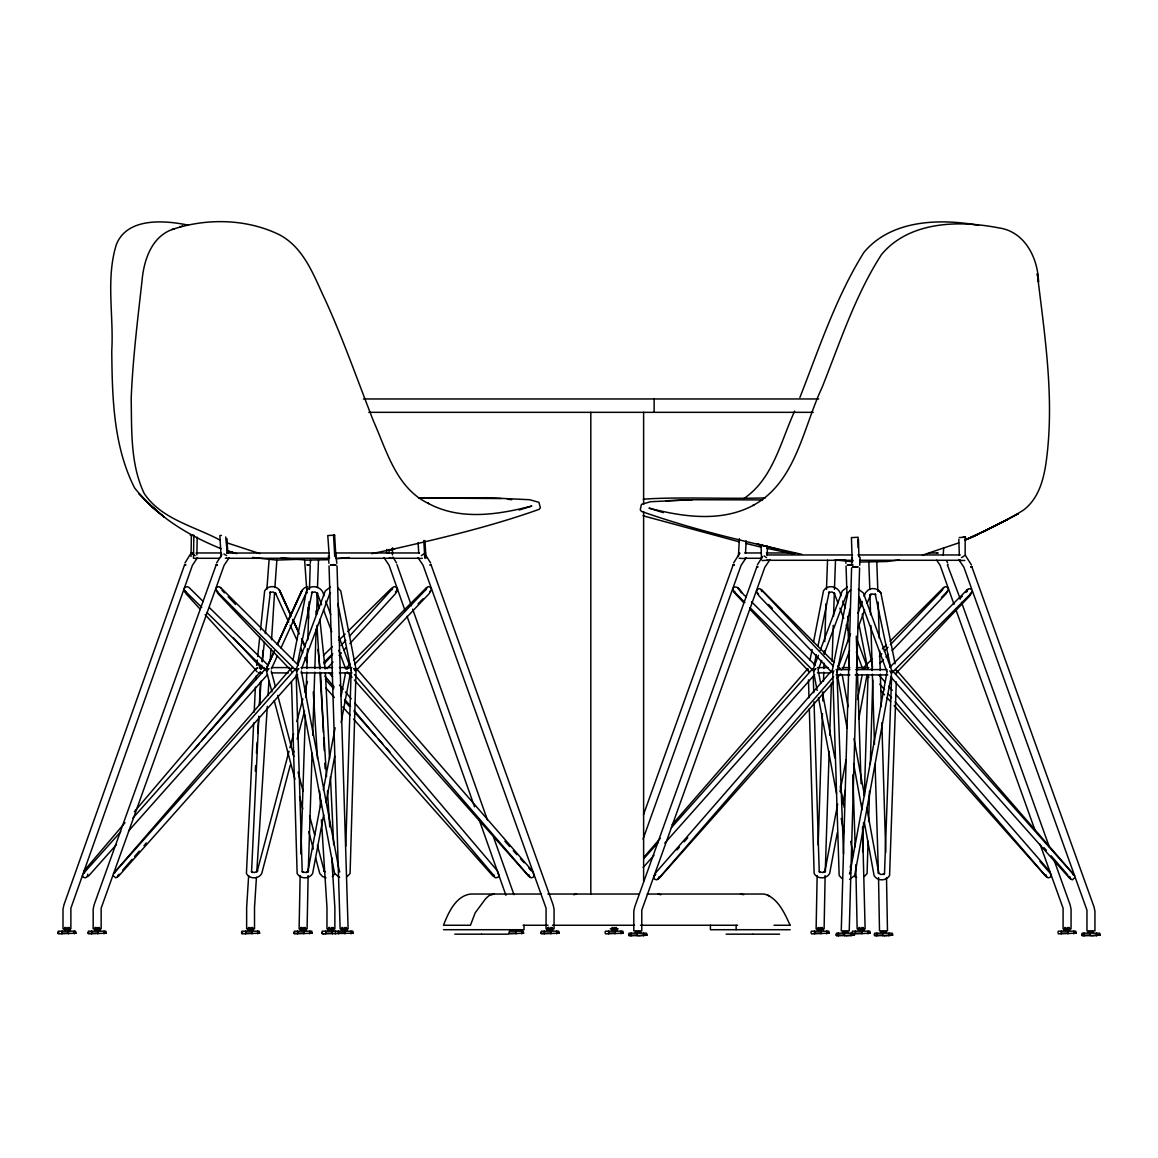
<?xml version="1.0" encoding="UTF-8"?>
<svg xmlns="http://www.w3.org/2000/svg" width="1158" height="1158" viewBox="0 0 1158 1158"><rect width="100%" height="100%" fill="white"/><g stroke="black" fill="none" stroke-linecap="round" stroke-linejoin="round"><path stroke-width="1.5" d="M191.027 556.477L191.388 535.155L193.864 535.141L193.473 558.185L196.31 558.532M196.889 554.899L197.193 537.182M389.16 549.442L389.102 553.017L386.627 553.032L386.685 549.457M392.432 554.899L392.548 547.806M868.051 841.244L867.096 873.523L864.288 876.519M868.63 821.529L869.513 791.044M870.309 764.15L872.785 679.891M345.779 846.237L351.207 669.252M851.593 567.956L841.258 930.844L849.234 930.844L859.583 567.956M862.638 851.666L863.521 822.759M864.346 795.676L868.051 674.68M300.139 875.578L299.111 928.846L307.087 928.846L308.129 875.578M300.848 853.982L305.35 715.369M305.929 697.362L306.754 672.161M306.87 668.557L307.507 648.755M307.811 639.766L309.041 601.957M309.447 589.35L310.199 565.958M308.245 871.974L312.095 753.163M312.689 735.171L314.73 672.161M314.846 668.557L316.134 628.953M316.597 614.565L317.306 592.954M317.48 587.555L318.493 560.226M817.157 875.578L816.115 928.846L824.105 928.846L825.133 875.578M818.156 844.978L822.426 713.56M822.831 700.966L823.121 691.963M823.483 681.165L823.772 672.161M823.888 668.557L824.062 663.158M824.351 654.154L824.467 650.564M824.757 641.561L825.987 603.752M826.465 589.35L827.536 560.226M825.249 871.974L829.171 751.368M829.693 735.171L831.401 682.959M832.095 661.363L833.268 625.363M833.557 616.36L834.325 592.954M834.44 589.35L835.511 560.226M891.617 676.677L884.509 873.523L883.641 874.522L884.48 873.856L881.021 874.522L878.082 872.857L878.864 873.523L866.763 807.879M896.306 681.888L889.576 875.52C886.246 881.238 877.417 881.296 874.073 875.52L864.317 822.209M637.059 933.174L637.059 935.838M844.515 933.174L844.515 935.838M882.758 933.174L882.758 935.838M1090.214 933.174L1090.214 935.838M258.856 716.209L251.576 871.525L252.343 872.524L251.358 871.858L254.702 872.524L257.742 870.859L257.148 871.525L288.993 751.209M259.363 705.381L260.463 681.903M253.674 722.91L246.422 873.523C249.549 879.313 258.581 879.255 261.722 873.523L290.238 765.235M254.195 712.156L255.397 687.056M255.744 679.891L255.918 676.301M738.399 556.462L739.383 538.716M745.506 553.263L746.201 540.858M943.249 555.029L943.654 547.937M851.723 565.292L852.158 557.62M859.699 565.292L860.133 557.62L858.744 555.956M638.521 935.838L646.946 935.172L646.946 934.173L646.482 933.174L629.112 933.174L628.635 934.173L629.112 935.838L646.946 935.172M845.977 935.838L854.401 935.172L854.401 934.173L853.938 933.174L836.554 933.174L836.09 934.173L836.554 935.838L854.401 935.172M884.22 935.838L892.644 935.172L892.644 934.173L892.181 933.174L874.797 933.174L874.333 934.173L874.797 935.838L892.644 935.172M1091.676 935.838L1100.1 935.172L1100.1 934.173L1099.637 933.174L1082.252 933.174L1081.789 934.173L1082.252 935.838L1100.1 935.172M310.33 563.295L310.518 560.226M97.938 933.84L97.938 931.177M248.666 875.578L246.64 907.51L246.64 928.846L254.514 928.846L254.514 907.51L256.439 877.373M255.31 771.17L255.643 765.771M256.454 753.163L257.134 742.365M257.713 733.361L258.741 717.164M259.551 704.571L261.028 681.165M262.287 661.363L262.982 650.564M266.876 589.35L269.163 558.692M256.772 871.974L267.31 706.366M268.005 695.567L268.917 681.165M270.176 661.363L270.986 648.755M271.551 639.766L274.533 592.954M274.88 587.555L276.863 560.226M303.888 933.84L303.888 931.177M344.91 933.84L344.91 931.177M550.079 930.178L550.253 927.5M550.846 933.84L550.846 931.177M614.956 933.84L614.956 931.177M820.892 933.84L820.892 931.177M861.928 933.84L861.928 931.177M1067.097 930.178L1067.271 927.5M1067.864 933.84L1067.864 931.177M256.714 665.372L257.279 660.06M257.669 656.514L259.739 637.016M260.492 629.938L264.646 590.942C267.816 585.137 276.719 585.253 279.961 590.942L290.253 613.682M261.418 668.817L261.809 665.3M262.2 661.768L264.357 642.357M265.327 633.527L270.379 591.941L269.582 592.606L272.941 591.941L275.792 593.605L275.387 592.939L288.689 622.063M68.481 933.84L68.481 931.177M252.111 933.84L252.111 931.177M332.462 933.84L332.462 931.177M516.092 933.84L516.092 931.177M260.926 668.919L261.057 667.92L233.294 637.653M65.47 930.178L65.847 927.5M249.1 930.178L249.477 927.5M329.161 930.178L329.552 927.5M95.477 930.178L95.897 927.5M301.413 930.178L301.833 927.5M342.189 930.178L342.609 927.5M548.125 930.178L548.545 927.5M612.481 930.178L612.915 927.5M818.431 930.178L818.851 927.5M859.193 930.178L859.627 927.5M1065.143 930.178L1065.563 927.5M64.862 927.5L64.399 930.178L69.958 930.178L69.031 927.5M95.043 927.5L94.58 930.178L100.21 930.178L99.27 927.5M612.061 927.5L611.598 930.178L617.228 930.178L616.288 927.5M887.173 671.249L849.871 873.523L850.652 872.857L849.422 873.856M323.675 814.87L312.631 873.523C309.287 879.298 300.458 879.24 297.143 873.523L291.512 681.686M326.02 802.436L334.72 756.232M341.089 722.462L350.136 674.477M837.335 832.645L829.635 873.523C826.305 879.298 817.476 879.24 814.146 873.523L809.312 708.566M842.706 804.217L845.383 789.988M858.773 718.901L867.139 674.477M321.316 800.554L307.854 871.525L306.827 872.524L308.621 870.859L305.669 872.524L302.224 871.858L303.063 872.524L302.209 871.525L296.187 674.68M323.343 789.901L335.125 727.803M341.176 695.871L345.562 672.798M837.654 804.101L824.858 871.525L823.845 872.524L825.625 870.859L822.687 872.524L819.227 871.858L820.081 872.524L819.227 871.525L814.031 701.762M840.013 791.681L846.078 759.749M857.528 699.418L862.232 674.578M62.04 931.177L62.04 933.84M95.086 930.178L95.607 927.5M245.67 931.177L245.67 933.84M300.819 930.178L301.326 927.5M325.745 931.177L325.745 933.84M547.777 930.178L548.299 927.5M293.003 660.06L306.45 590.942C311.082 582.981 323.429 587.077 323.82 596.037M810.021 660.06L812.091 649.421M813.466 642.343L823.468 590.942C828.1 582.981 840.447 587.077 840.838 596.037M392.229 589.61L392.533 588.611L349.412 636.335M297.505 663.534L312.168 591.941L311.531 592.606L314.99 591.941L317.712 593.605L317.162 592.939L321.591 604.765M814.161 665.3L816.274 654.704M818.026 645.889L829.186 591.941L828.549 592.606L831.994 591.941L834.73 593.605L834.18 592.939L837.972 603.072M64.718 930.178L65.268 927.5M328.698 930.178L329.234 927.5M837.002 672.581L850.015 609.065M91.627 931.177L91.627 933.84M297.563 931.177L297.563 933.84M338.339 931.177L338.339 933.84M544.274 931.177L544.274 933.84M608.645 931.177L608.645 933.84M814.581 931.177L814.581 933.84M855.357 931.177L855.357 933.84L870.295 933.174L869.817 931.177L852.462 931.177L851.984 933.174M1061.293 931.177L1061.293 933.84M248.492 927.5L247.841 930.178L253.399 930.178L252.661 927.5M631.153 933.174L631.153 935.838M658.859 876.852L658.352 878.85L833.63 676.634M838.392 933.174L838.392 935.838M876.852 933.174L876.852 935.838M967.031 591.608L967.538 589.61L966.018 592.274M972.271 590.942L969.984 595.617L896.031 673.247M1084.091 933.174L1084.091 935.838M118.217 874.855L117.696 876.852L119.202 874.189M300.979 927.5L300.298 930.178L305.929 930.178L305.205 927.5M426.231 589.61L426.737 587.613L425.247 590.276L354.913 664.041M817.997 927.5L817.316 930.178L822.947 930.178L822.223 927.5M347.675 631.602L391.201 588.611L394.125 586.614L396.369 587.28L397.498 588.944L395.558 593.605L349.861 643.616M396.702 591.941L397.498 588.944M293.003 754.755L293.929 751.267M297.143 739.036L304.496 711.099M87.386 875.853L87.82 874.189M289.92 747.721L293.611 733.767M296.839 721.564L302.846 698.896M304.699 691.919L307.463 681.454M342.015 927.5L341.292 930.178L346.922 930.178L346.242 927.5M859.033 927.5L858.31 930.178L863.94 930.178L863.246 927.5M328.829 927.5L328.09 930.178L333.663 930.178L333.012 927.5M643.616 935.838L643.616 933.174M851.072 935.838L851.072 933.174M889.055 935.838L889.055 933.174M1096.51 935.838L1096.51 933.174M547.951 927.5L547.01 930.178L552.641 930.178L552.178 927.5M1064.969 927.5L1064.028 930.178L1069.659 930.178L1069.196 927.5M643.457 814.769L733.144 564.959L734.346 564.959L733.144 564.626L733.839 564.959M643.037 839.13L741.12 565.292L746.288 557.62M838.768 665.836L850.537 633.629M857.962 613.291L862.305 601.422M864.158 596.341L865.402 592.939L868.21 589.943C872.495 587.207 878.256 588.698 880.891 592.939L895.12 663.838M842.735 669.208L849.596 650.651M857.702 628.707L864.577 610.136M867.067 603.39L870.946 593.953L869.629 595.617L872.35 593.953L875.81 594.619L875.173 593.953L890.647 667.298M818.388 655.356L813.35 668.919L814.161 670.25L815.406 668.919M820.269 650.275L842.3 590.942L847.366 587.063M301.543 668.904L330.059 592.939M818.547 668.904L821.717 660.465M824.264 653.705L846.44 594.633M799.889 397.498C819.14 348.413 835.801 297.403 863.854 252.487C891.095 219.615 939.775 218.355 978.553 225.318M104.046 933.84L104.046 931.177M309.779 933.84L309.779 931.177M351.019 933.84L351.019 931.177M556.737 933.84L556.737 931.177M621.064 933.84L621.064 931.177M826.783 933.84L826.783 931.177M868.022 933.84L868.022 931.177M1073.755 933.84L1073.755 931.177M794.678 411.076C780.709 441.372 773.066 478.92 743.754 498.649M74.286 933.84L74.286 931.177M257.727 933.84L257.727 931.177M521.708 933.84L521.708 931.177M268.439 668.919L267.151 670.25L266.253 668.919L274.33 651.057M277.283 644.557L301.543 590.942L304.322 587.946L307.738 586.614M832.718 671.582L839.159 875.52L841.982 878.517M266.253 668.919L274.475 650.897M277.457 644.34L302.137 590.276L277.746 643.66M267.397 666.299L274.041 651.751M271.377 668.977L277.283 656.036M280.989 647.944L305.379 594.561M184.99 562.962L190.173 554.566M216.604 562.962L221.844 554.566M113.484 873.523L290.846 668.586L292.178 668.253M335.444 931.177L335.444 933.84M733.622 562.962L739.716 553.292M757.303 564.959L762.543 556.564M943.756 587.613L942.25 590.276L890.43 644.63M1075.116 877.518L1072.294 879.848L1069.254 877.851L890.516 676.619M197.511 557.62L192.416 565.292L70.884 908.176L70.884 928.846L62.995 928.846L62.995 909.175L63.936 904.847L184.527 564.959L185.96 564.959L184.527 564.626M229.27 557.62L224.116 565.292L101.151 908.176L101.151 928.846L93.176 928.846L93.176 909.175L94.102 904.847L216.141 564.959L217.328 564.959L216.141 564.626L216.821 564.959M769.983 559.618L764.816 567.29L641.778 910.174L641.778 930.844L633.802 930.844L633.802 911.172L634.743 906.844L756.84 566.957L758.012 566.957L756.84 566.624L757.535 566.957M75.994 933.174L58.363 933.84L57.9 932.176L58.363 931.177L75.531 931.177L75.994 933.174L74.561 933.174M259.624 933.174L241.993 933.84L241.53 932.176L241.993 931.177L259.16 931.177L259.624 933.174L258.002 933.174M523.604 933.174L509.375 933.84L509.187 932.176L509.375 931.177L523.126 931.177L523.604 933.174L521.983 933.174M106.304 933.174L88.471 933.84L88.008 932.176L88.471 931.177L105.841 931.177L106.304 933.174L104.307 933.174M312.255 933.174L294.422 933.84L293.944 932.176L294.422 931.177L311.777 931.177L312.255 933.174L310.026 933.174M353.277 933.174L322.344 933.84L321.881 932.176L322.344 931.177L352.814 931.177L353.277 933.174L351.265 933.174M559.213 933.174L541.379 933.84L540.916 932.176L541.379 931.177L558.749 931.177L559.213 933.174L556.998 933.174M623.322 933.174L605.489 933.84L605.026 932.176L605.489 931.177L622.859 931.177L623.322 933.174L621.31 933.174M829.258 933.174L811.425 933.84L810.962 932.176L811.425 931.177L828.795 931.177L829.258 933.174L827.044 933.174M1076.231 933.174L1058.398 933.84L1057.92 932.176L1058.398 931.177L1075.768 931.177L1076.231 933.174L1074.016 933.174M355.173 670.916L356.375 668.586L532.246 870.859L534.258 875.52L533.36 877.185L531.146 877.851L528.366 875.853L354.362 680.007M833.905 670.916L832.79 672.248L832.197 670.916L847.844 592.939L850.667 589.943L850.03 590.609M895.785 673.927L896.625 672.914M84.071 870.859L125.006 822.701M134.357 811.686L255.961 668.586L257.409 668.253M194.66 748.98L199.335 743.465M201.666 740.715L260.13 671.915M291.28 668.919L292.134 667.92M335.082 873.523L332.288 876.519M122.734 870.121L132.186 859.25M134.545 856.544L139.264 851.116M143.983 845.687L146.342 842.966M643.79 857.282L660.321 838.276M672.118 824.699L807.864 668.586L807.951 669.585M120.736 831.748L83.39 873.523L84.635 872.524M132.721 818.272L265.703 668.586L267.512 670.916M116.524 844.529L88.717 875.853L85.214 877.851L83.275 877.185L82.421 875.52M128.509 831.039L267.484 674.622M297.649 674.622L118.854 875.853L115.786 877.851L112.963 875.52M643.761 858.715L658.149 842.546M671.336 827.709L812.844 668.586L814.465 670.916M643.182 867.443L653.981 855.313M664.764 843.169L814.667 674.622M676.938 849.929L679.341 847.236M684.132 841.837L687.736 837.799M833.427 682.004L659.481 877.851L656.716 879.848L654.516 879.183L653.619 877.518L655.645 872.857L831.762 670.583L832.978 672.914M837.031 677.966L840.621 673.927M327.019 668.629L333.026 662.043M339.048 655.457L341.451 652.837M343.854 650.203L346.256 647.568M324.052 663.968L332.505 654.762M340.959 645.556L345.793 640.287M890.734 672.914L892.34 670.583L1074.407 875.52L1072.945 874.522M298.388 668.919L297.143 670.25L296.332 668.919L325.282 590.942L330.348 587.063M429.806 591.941L430.747 590.942M947.765 590.942L941.468 597.427M356.664 669.961L429.213 593.605L431.471 588.944L430.327 587.28L428.359 586.614L426.52 587.613L353.914 660.292M879.819 663.491L883.511 659.611M885.971 657.02L888.432 654.429M892.123 650.55L946.231 593.605L948.489 588.944L947.331 587.28L945.377 586.614L943.538 587.613L890.111 641.199M879.327 656.282L881.788 653.691M884.263 651.1L887.969 647.221M959.837 598.744L962.312 596.167M347.27 876.519L350.078 873.523L356.027 670.916L353.812 668.586M256.338 668.919L257.322 667.92M892.673 671.987L971.562 592.939L970.1 593.953M350.078 664.099L346.228 667.92L346.879 668.919M418.067 603.796L423.177 598.7M872.206 659.018L863.246 667.92L863.636 668.919M882.439 648.827L886.275 645.006M889.735 667.37L967.35 589.61L969.188 588.611L971.128 589.277M323.444 655.399L332.375 646.627M338.744 640.374L345.127 634.106M323.777 662.492L332.679 653.72M329.509 593.605L330.537 592.606M846.527 593.605L847.54 592.606M305.712 593.605L306.812 592.606M395.37 591.941L396.528 590.942M396.962 564.626L411.437 605.735M421.353 555.623L423.828 553.958M961.473 557.62L964.151 555.956M654.328 875.52L655.79 874.522M268.989 668.586L266.412 670.916L271.942 691.876M298.894 668.586L296.419 670.916L334.59 873.523L339.656 877.417M347.125 668.919L348.79 667.92M815.912 668.586L813.437 670.916L817.128 690.472M851.434 537.457L852.158 560.486L853.084 560.327M663.273 512.632L649.001 508.13C683.075 516.931 721.477 522.634 753.858 505.033L752.903 505.496C796.038 482.51 802.928 427.982 822.064 387.51C839.984 342.507 855.125 295.435 881.513 254.528C909.334 221.12 959.171 220.136 998.529 227.851C1024.772 231.282 1037.944 258.031 1038.538 282.002L1037.293 273.708C1044.588 334.459 1054.287 395.978 1046.774 457.193C1044.458 476.43 1039.898 497.564 1023.6 509.998C1005.043 521.795 984.778 530.9 964.875 540.236M1001.684 522.2L983.301 531.826L1007.026 519.768L971.084 537.558L990.148 528.236M863.882 668.919L865.808 667.92M519.088 510.027L531.783 506.032C498.012 514.76 459.871 520.782 427.794 503.108L428.735 503.6C396.398 488.372 386.83 451.099 373.484 421.107C357.779 381.025 343.593 340.322 325.803 301.094C314.296 277.095 304.93 248.695 280.062 235.088C247.088 218.645 206.616 217.863 171.992 229.559C151.264 237.231 143.809 260.608 142.043 280.627C137.643 319.869 132.765 359.139 131.187 398.613C131.795 430.327 130.261 464.242 144.229 493.54C161.324 519.233 194.443 526.282 220.223 540.193M430.4 564.959L431.094 564.626L429.893 564.959L431.094 564.959L553.119 904.847L554.06 909.175L554.06 928.846L546.069 928.846L546.069 908.176L423.104 565.292L417.951 557.62M948.098 564.626L947.418 564.959L960.3 598.947M971.2 566.957L971.909 566.624L970.722 566.957L971.909 566.957L1093.992 906.844L1094.932 911.172L1094.932 930.844L1086.957 930.844L1086.957 910.174L963.919 567.29L958.752 559.618M966.235 539.512L978.307 534.055L965.222 539.961M849.596 879.414L854.662 875.52L891.747 672.914L890.951 671.582M958.679 542.914L922.39 555.174M573.746 894.743L576.539 894.034M221.077 556.81L219.89 535.546L221.439 535.387M334.619 535.17L335.878 556.462M334.676 535.141L327.772 535.546L329.437 558.518M179.852 226.896L182.457 226.013M171.992 229.559L174.626 228.676M260.926 672.248L258.741 672.914L262.359 672.914M371.863 553.683L394.777 548.776L390.42 549.732C440.489 538.441 490.804 526.557 539.15 509.332L540.352 507.696L538.948 502.34L529.713 499.72L487.475 497.723L418.631 497.954M858.266 537.283L852.52 537.544M899.52 559.951L886.753 561.543L859.931 562.021M493.974 894.034L488.864 895.727L485.622 898.738L475.185 912.837L470.466 925.256L443.5 925.256C448.189 913.04 455.63 896.104 470.452 894.034L541.365 894.034M336.964 558.721L349.224 557.519M309.808 564.626L306.87 564.959L309.808 564.959M960.431 560.327L959.49 560.486L964.773 560.472M303.295 559.169L276.429 560.096L252.603 557.461M419.905 558.474L419.601 558.576M420.586 558.417L422.294 558.315M762.601 499.923L692.325 499.72L650.492 501.732L641.46 504.381L640.244 509.752L641.445 511.402C693.599 529.857 747.865 542.306 801.843 554.349M643.255 499.17L652.229 498.635C689.922 497.057 727.644 499.069 765.351 497.897M738.761 553.003L739.73 553.032M745.202 558.576L739.166 558.286M936.605 553.003L936.996 553.017M191.388 535.155L190.288 535.271L191.939 535.488M225.332 558.257L226.939 558.185M666.009 500.734L692.325 499.72M328.032 559.734L306.667 560.096L281.133 557.939M227.243 553.017L225.738 536.95M335.125 553.017L335.516 553.003M425.087 553.017L425.652 553.017M418.892 497.926L501.211 498.548M191.823 553.017L191.084 553.032L193.56 553.017L192.662 553.003M386.627 553.032L387.365 553.017M226.997 538.716L227.793 553.017L226.65 553.032L328.843 552.959M363.38 398.96L818.677 398.96M368.794 412.335L813.263 412.335M196.064 552.959L221.366 552.959M336.008 552.959L419.457 552.959M744.782 552.959L761.052 552.959M766.466 552.959L795.329 552.959M929.223 552.959L938.241 552.959M766.697 554.957L852.549 554.957M857.919 554.957L960.257 554.957M196.064 558.286L219.557 558.286M226.65 558.286L328.843 558.286M336.008 558.286L419.457 558.286M744.782 558.286L761.052 558.286M766.697 560.284L852.549 560.284M859.714 560.284L960.257 560.284M186.221 591.941L184.976 590.942L201.753 607.385M217.921 591.941L216.474 590.942L295.493 669.975M734.939 591.941L733.492 590.942L744.898 602.522M758.635 593.953L757.173 592.939L758.085 593.953M260.55 667.587L264.169 667.587M271.406 667.587L289.5 667.587M301.051 667.587L332.636 667.587M339.381 667.587L351.786 667.587M817.432 667.587L828.057 667.587M842.228 667.587L849.654 667.587M856.399 667.587L868.804 667.587M836.119 669.585L849.856 669.585M855.849 669.585L887.071 669.585M271.406 672.914L288.385 672.914M301.051 672.914L332.636 672.914M339.381 672.914L351.902 672.914M817.432 672.914L830.17 672.914M836.119 674.926L849.856 674.926M855.169 674.926L887.752 674.926M115.149 872.524L113.687 873.523L295.826 668.586L297.447 670.916M547.864 894.034L639.274 894.034M647.148 894.034L763.976 894.034C777.785 897.378 784.748 913.604 790.147 925.256M523.141 925.256L548.038 925.256M552.482 925.256L634.483 925.256M640.533 925.256L737.574 925.256M774.007 925.256L789.843 925.256M610.179 928.846L618.155 928.846M443.5 929.715L524.024 929.715L524.024 925.256M790.147 929.715L710.419 929.715L710.419 925.256M511.532 930.178L517.105 930.178M635.206 932.176L640.852 932.176M842.445 932.176L848.09 932.176M880.645 932.176L886.29 932.176M1087.898 932.176L1093.528 932.176M57.9 933.174L59.521 933.174M61.852 933.174L68.568 933.174M88.008 933.174L90.223 933.174M91.424 933.174L97.981 933.174M241.53 933.174L242.963 933.174M245.482 933.174L252.198 933.174M293.944 933.174L295.956 933.174M297.36 933.174L303.932 933.174M321.881 933.174L323.762 933.84M325.557 933.174L332.549 933.174M338.136 933.174L344.954 933.174M509.187 933.174L516.178 933.174M540.916 933.174L542.914 933.174M544.072 933.174L550.89 933.174M608.428 933.174L614.999 933.174M814.364 933.174L820.935 933.174M855.14 933.174L861.972 933.174M868.283 933.174L870.295 933.174M1061.075 933.174L1067.908 933.174M454.804 934.173L481.439 934.173M481.67 934.173L508.304 934.173M726.124 934.173L752.758 934.173M752.99 934.173L779.624 934.173M628.635 935.172L637.016 935.172M836.09 935.172L844.471 935.172M874.333 935.172L882.714 935.172M1081.789 935.172L1090.17 935.172M963.022 537.138L965.685 537.225L959.287 537.529M388.205 553.003L389.102 553.017M389.016 558.185L391.433 558.286M965.164 555.015L965.179 537.153M767.204 555.015L767.493 546.098M762.051 560.559L768.304 560.226M839.811 559.879L845.239 560.096M835.063 559.879L852.737 561.731M740.454 894.034L743.566 894.685M657.889 894.034L660.682 894.743M507.378 499.127L511.677 499.735M794.156 554.016L766.755 548.313M739.036 541.77L643.052 515.773M745.81 543.391L761.472 547.256M188.407 225.173C164.885 220.281 127.221 217.139 116.365 244.526C105.668 278.716 113.86 315.642 111.761 350.831C112.225 396.933 113.267 445.859 134.531 487.793C156.489 516.092 188.233 535.561 221.164 548.704M765.814 546.2L757.028 543.985L777.988 549.254M895.655 670.25L896.972 670.583L1074.61 875.52M259.841 553.611L226.519 542.697M227.561 551.005L234.35 552.931M236.637 553.625L227.402 550.962L233.728 552.829M325.963 877.851L322.561 876.519L319.767 873.523L315.627 857.803M858.281 589.06L863.332 592.939L891.834 670.916L891.023 672.248L889.793 670.916M854.43 876.519L856.674 877.417M767.826 895.091L769.636 896.118M192.445 553.958L195.21 555.623M223.899 553.958L226.592 555.623M259.16 667.92L260.738 668.919M764.106 555.956L766.596 557.62M325.036 871.858L323.762 870.859L324.356 871.525L317.422 845.369M338.614 870.859L339.844 871.858M203.229 601.552L189.145 587.613L187.364 586.614L185.121 587.28L184.006 588.944L185.931 593.605L200.363 609.398M209.598 607.805L268.251 665.416M206.848 612.394L265.356 670.004M833.89 662.289L761.399 589.61L759.561 588.611L757.607 589.277L756.464 590.942L758.751 595.617L831.473 671.958M837.726 666.096L841.562 669.917M746.374 596.645C741.873 595.14 739.528 585.079 733.911 587.28L732.768 588.944L733.752 591.941L743.639 602.667M751.484 601.74L815.449 665.372M298.431 665.372L220.7 587.613L218.862 586.614L216.908 587.28L215.75 588.944L218.008 593.605L290.557 669.961M768.536 604.519L772.357 608.341M749.993 607.617L812.511 669.975M256.179 670.916L257.163 671.915M337.962 587.946L340.77 590.942L355.94 668.919L355.347 670.25L354.232 668.919M833.21 666.038L761.197 589.61L761.703 591.608M741.467 592.867L737.501 587.613M221.974 590.276L224.449 592.867M228.155 596.746L235.552 604.519M749.776 609.137L808.805 671.249M878.082 589.943L880.891 592.939M205.169 614.666L255.686 669.932M1039.898 861.422L1049.611 872.524M866.589 674.622L868.978 677.314M880.977 690.805L884.567 694.843M886.97 697.536L890.574 701.589M894.164 705.627L1045.385 875.853L1048.164 877.851L1050.378 877.185L1051.276 875.52L1049.264 870.859L895.814 694.38M504.888 841.186L509.694 846.585M513.284 850.638L516.888 854.676M520.478 858.715L524.082 862.768M528.873 868.167L531.276 870.859M347.168 671.915L351.974 677.314M325.384 679.37L333.765 688.822M344.548 700.952L349.34 706.351M354.131 711.736L375.699 736.01M378.101 738.703L382.893 744.102M386.483 748.155L390.072 752.193M325.991 688.098L334.387 697.536M342.768 706.988L349.962 715.065M353.552 719.118L492.787 875.853L495.711 877.851L498.229 877.185L499.069 875.52L497.419 870.859L354.768 702.993M1044.038 847.685L1046.398 850.392M1051.131 855.82L1067.676 874.826M879.284 675.375L885.19 682.163M888.736 686.231L892.268 690.313M879.79 684.132L884.509 689.575M888.041 693.642L891.588 697.709M895.134 701.791L1046.528 876.852L1046.021 874.855M354.507 674.636L529.524 876.852L529.003 874.855M808.212 670.916L809.066 671.915M291.194 670.916L292.048 671.915M329.046 672.711L332.549 676.851M339.569 685.102L343.072 689.227M345.417 691.977L351.265 698.853M324.877 676.055L334.228 687.056M344.751 699.446L350.599 706.322M354.102 710.447L494.119 875.853L493.8 874.855M895.699 669.917L896.538 670.916M871.25 668.919L872.365 670.25M965.323 555.29L971.432 564.959M936.677 560.183L940.122 565.292L954.018 604.375M425.377 554.566L430.617 562.962M393.025 557.128L396.499 562.962M383.978 557.62L389.088 565.292L405.228 611.178M1068.863 876.186L1070.383 878.85L1069.876 876.852M335.487 553.958L336.891 563.295M946.694 560.95L947.635 562.962M220.483 587.613L220.961 588.611M291.194 616.157L279.368 590.276L290.586 614.855M292.67 619.4L299.329 633.947M301.543 638.811L305.234 646.888M290.166 625.291L296.81 639.853M300.515 647.944L302.73 652.794M304.945 657.643L307.159 662.506M292.815 619.776L298.055 631.24M301.789 639.433L304.786 645.99M293.191 620.181L298.344 631.559M302.021 639.679L304.959 646.178M839.883 608.138L843.675 618.271M846.223 625.016L848.119 630.082M856.355 652.026L862.696 668.904M323.502 609.832L331.738 631.761M338.715 650.333L345.677 668.904M842.735 601.118L845.239 607.892M856.573 638.405L866.647 665.532M325.716 601.118L330.754 614.681M338.932 636.712L349.629 665.532M859.164 596.631L886.623 670.902M961.531 602.348L1049.38 847.063M1054.272 860.655L1070.137 904.847L1071.063 909.175L1071.063 928.846L1063.087 928.846L1063.087 908.176L1040.043 844.24M955.842 609.484L1035.165 830.633M412.653 609.137L487.417 819.878M493.453 836.872L513.949 894.656M407.037 616.288L474.563 806.808M478.79 818.72L505.93 895.279M271.262 671.003L275.416 686.694M277.732 695.408L293.886 756.435M298.04 772.14L303.121 791.319M309.577 815.724L314.658 834.904M274.229 700.619L294.928 779.204M299.531 796.675L302.759 808.906M308.737 831.603L313.326 849.075M184.354 590.276L184.788 591.941M332.795 927.5L333.345 930.178M252.256 927.5L252.806 930.178M68.814 927.5L69.364 930.178M859.019 624.712L867.791 668.817M337.803 603.535L351.12 670.583M859.164 598.035L860.886 606.893M862.276 613.986L872.611 667.153M1068.631 927.5L1069.152 930.178M862.913 927.5L863.419 930.178M822.18 930.178L821.673 927.5L822.05 930.178M615.94 927.5L616.461 930.178M551.628 927.5L552.134 930.178M345.895 927.5L346.401 930.178M304.655 927.5L305.162 930.178M98.922 927.5L99.443 930.178M817.997 669.252L820.704 683.452M822.383 692.325L834.846 757.969M840.23 786.354L844.269 807.647M850.667 841.359L853.359 855.559M301.326 671.032L339.381 871.525M818.46 697.579L836.539 793.548M841.229 818.431L843.907 832.645M850.276 866.416L850.942 869.962M842.213 674.81L848.105 706.742M853.996 738.674L864.476 795.459M837.639 676.475L847.077 728.02M853.576 763.556L862.044 809.76M67.323 927.5L67.671 930.178M304.626 560.226L306.971 592.954M614.362 927.5L614.666 930.178M97.344 927.5L97.648 930.178M317.929 649.406L320.071 668.817M317.22 594.488L318.739 608.674M319.869 619.298L325.152 668.919M351.207 667.92L351.294 668.919M316.004 610.961L316.221 614.565M316.916 625.363L319.666 668.557M319.897 672.161L326.527 776.569M327.453 790.972L329.74 826.971M331.695 857.571L334.865 907.51L334.865 928.846L326.976 928.846L326.976 907.51L321.403 819.777M307.883 607.357L308.564 618.155M313.268 691.963L317.509 758.562M319.565 790.972L320.592 807.169M250.953 927.5L251.112 930.178M845.745 560.226L845.933 563.295M328.438 555.623L328.915 563.295M876.751 560.689L877.851 591.362M868.775 560.689L869.803 589.552M424.943 540.511L425.941 558.185M423.799 540.511L424.798 558.185M418.139 542.624L418.733 553.263M333.533 535.155L334.734 556.477M325.412 672.711L329.552 758.78M330.421 776.7L333.692 844.833M320.607 672.87L323.4 732.464M323.647 737.878L324.24 750.529M324.833 763.165L325.094 768.579M836.93 671.249L843.516 853.663M856.312 636.162L857.427 670.366M857.542 673.956L861.103 783.778M861.755 803.565L861.87 807.169M862.507 826.971L865.127 928.846L857.152 928.846L855.762 864.78M846.049 565.958L847.048 596.558M847.685 616.36L848.51 641.561M848.915 654.154L849.393 668.557M852.838 774.774L855.183 846.773M820.298 927.5L820.385 930.178M337.021 565.958L348.109 928.846L340.134 928.846L329.046 565.958M303.295 927.5L303.367 930.178M958.824 539.223L959.316 555.174M878.169 602.16L879.269 638.159M879.646 650.767L880.239 670.554M880.355 674.159L881.339 706.568M881.831 722.766L885.754 852.375M886.507 877.576L887.477 930.844L879.501 930.844L878.531 877.576M869.976 594.951L870.57 614.753M870.903 625.552L872.264 670.554M872.365 674.159L874.493 744.362M875.101 764.164L878.372 872.177M858.411 539.006L858.961 556.723M857.89 538.948L858.179 547.879M813.249 676.475L813.756 692.73M761.023 544.535L761.472 558.721M331.289 927.5L331.376 930.178M808.472 679.891L808.993 697.811M861.335 927.5L861.378 930.178M344.317 927.5L344.36 930.178M736.141 925.256L736.141 929.715M654.14 398.96L654.14 412.335M643.616 412.335L643.616 504.338M643.616 511.561L643.616 881.397M590.812 412.335L590.812 894.034M1018.36 513.703L1000.7 522.837L1018.36 513.703M855.299 566.624L852.549 566.957L858.194 566.957L855.299 566.624M333.345 564.626L330.45 564.959L336.081 564.959L333.345 564.626M850.363 564.626L847.468 564.959L853.099 564.959L850.363 564.626M163.973 516.83L150.395 505.366L163.973 516.83M156.822 510.953L144.345 499.518L156.822 510.953M150.178 504.917L138.96 493.598L150.178 504.917"/></g></svg>
